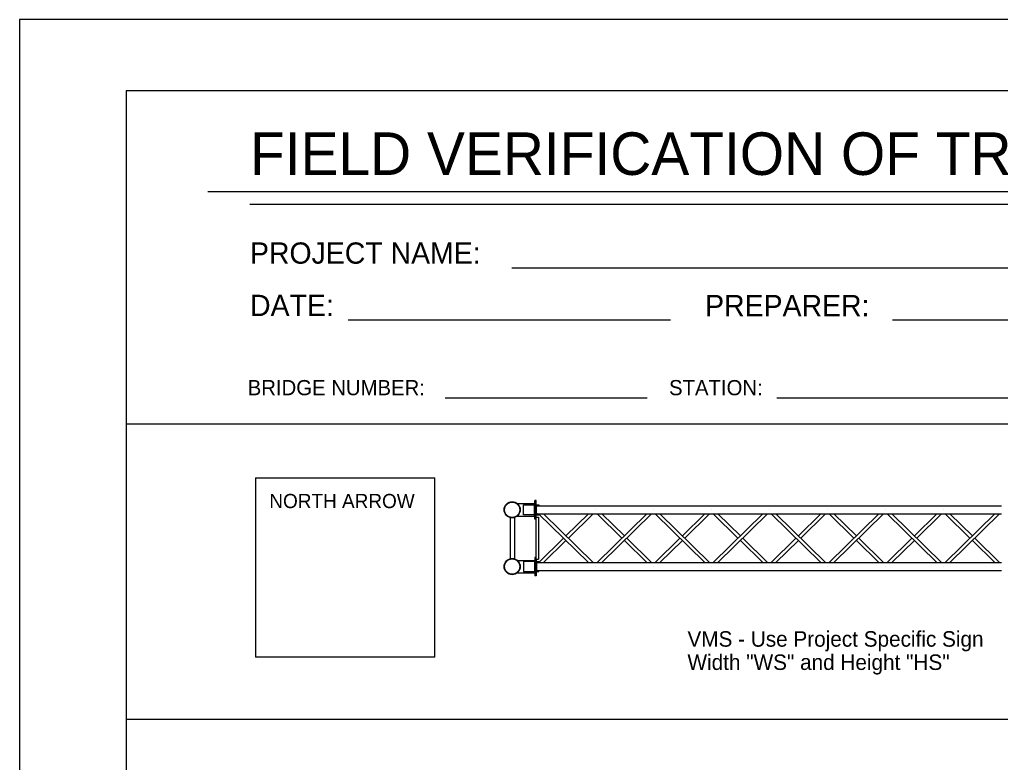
# Model space of a CAD drawing. Extents: x -100000 to -98300, y -100000 to -98900.
# Drawn here: x -100000 to -99310, y -99423 to -98900 of the extents above; entities that cross this region are included whole.
import ezdxf

# ---------------------------------------------------------------- set-up
doc = ezdxf.new("R2010")
doc.units = 0
for name, color, linetype in [('#plot_shape', 7, 'Continuous'), ('Level 50', 7, 'Continuous'), ('Level 51', 7, 'Continuous'), ('Level 53', 7, 'Continuous'), ('Level 8', 7, 'Continuous'), ('P_ODOT_PLAN_Border', 7, 'Continuous')]:
    doc.layers.add(name, color=color, linetype=linetype)

msp = doc.modelspace()

# ---------------------------------------------------------------- linework, layer by layer
at = {"layer": '#plot_shape'}
msp.add_lwpolyline([(-100000, -100000), (-98300, -100000), (-98300, -98900), (-100000, -98900)], close=True, dxfattribs=at)
at = {"layer": 'Level 50'}
for p, q in [((-99594.67, -99244.93), (-99594.67, -99244.93)), ((-99553.84, -99244.93), (-99553.84, -99244.93)), ((-99513.02, -99244.93), (-99513.02, -99244.93)), ((-99472.2, -99244.93), (-99472.2, -99244.93)), ((-99431.37, -99244.93), (-99431.37, -99244.93)), ((-99390.55, -99244.93), (-99390.55, -99244.93)), ((-99349.73, -99244.93), (-99349.73, -99244.93)), ((-99594.67, -99284.85), (-99594.67, -99284.85)), ((-99553.84, -99284.85), (-99553.84, -99284.85)), ((-99513.02, -99284.85), (-99513.02, -99284.85)), ((-99472.2, -99284.85), (-99472.2, -99284.85)), ((-99431.37, -99284.85), (-99431.37, -99284.85)), ((-99390.55, -99284.85), (-99390.55, -99284.85)), ((-99349.73, -99284.85), (-99349.73, -99284.85))]:
    msp.add_line(p, q, dxfattribs=at)
at = {"layer": 'Level 51'}
for p, q in [((-98801.24, -99021.16), (-99867.51, -99021.16)), ((-98823.67, -99030.13), (-99837.84, -99030.13)), ((-99194.57, -99074.98), (-99653.58, -99074.98)), ((-99541.72, -99111.57), (-99768.7, -99111.57)), ((-98746.1, -99111.57), (-99385.53, -99111.57)), ((-99558.34, -99166.25), (-99700.44, -99166.25)), ((-99279.29, -99166.25), (-99466.9, -99166.25)), ((-99833.88, -99222.44), (-99833.88, -99348.69)), ((-99833.88, -99222.44), (-99707.62, -99222.44)), ((-99707.62, -99348.69), (-99707.62, -99222.44)), ((-99707.62, -99348.69), (-99833.88, -99348.69))]:
    msp.add_line(p, q, dxfattribs=at)
at = {"layer": 'Level 53'}
for p, q in [((-99925, -99184.41), (-98325, -99184.41)), ((-99649.58, -99240.48), (-99637.52, -99240.48)), ((-99645.33, -99241.36), (-99637.71, -99241.36)), ((-99645.33, -99248.42), (-99645.33, -99241.36)), ((-99637.52, -99249.26), (-99637.52, -99240.48)), ((-99637.26, -99251.39), (-99637.26, -99238.39)), ((-99636.38, -99238.4), (-99637.26, -99238.4)), ((-99636.38, -99250.18), (-99636.38, -99238.4)), ((-99636.38, -99242.07), (-99308.9, -99242.07)), ((-99636.36, -99241.37), (-99634.38, -99241.37)), ((-99635.88, -99241.92), (-99634.38, -99241.63)), ((-99634.38, -99241.37), (-99634.38, -99241.63)), ((-99637.67, -99248.42), (-99645.33, -99248.42)), ((-99636.36, -99248.42), (-99634.38, -99248.42)), ((-99636.14, -99247.38), (-99636.14, -99242.4)), ((-99635.97, -99247.78), (-99308.9, -99247.78)), ((-99635.88, -99247.87), (-99634.38, -99248.15)), ((-99634.65, -99247.73), (-99599.61, -99282)), ((-99634.38, -99248.42), (-99634.38, -99248.15)), ((-99631.21, -99247.78), (-99596.21, -99282)), ((-99599.61, -99247.78), (-99615.41, -99263.23)), ((-99596.21, -99247.78), (-99613.71, -99264.89)), ((-99593.45, -99282), (-99558.46, -99247.78)), ((-99575.95, -99264.89), (-99593.45, -99247.78)), ((-99590.05, -99282), (-99555.06, -99247.78)), ((-99574.26, -99263.23), (-99590.05, -99247.78)), ((-99552.62, -99247.78), (-99517.63, -99282)), ((-99549.23, -99247.78), (-99514.24, -99282)), ((-99517.64, -99247.78), (-99533.43, -99263.23)), ((-99514.24, -99247.78), (-99531.73, -99264.89)), ((-99511.8, -99282), (-99476.81, -99247.78)), ((-99494.31, -99264.89), (-99511.8, -99247.78)), ((-99508.4, -99282), (-99473.41, -99247.78)), ((-99492.61, -99263.23), (-99508.4, -99247.78)), ((-99470.98, -99247.78), (-99435.99, -99282)), ((-99467.58, -99247.78), (-99432.59, -99282)), ((-99435.99, -99247.78), (-99451.78, -99263.23)), ((-99432.59, -99247.78), (-99450.08, -99264.89)), ((-99430.16, -99282), (-99395.17, -99247.78)), ((-99412.66, -99264.89), (-99430.16, -99247.78)), ((-99426.76, -99282), (-99391.77, -99247.78)), ((-99410.96, -99263.23), (-99426.76, -99247.78)), ((-99389.33, -99247.78), (-99354.34, -99282)), ((-99385.93, -99247.78), (-99350.94, -99282)), ((-99354.34, -99247.78), (-99370.14, -99263.22)), ((-99350.94, -99247.78), (-99368.44, -99264.89)), ((-99348.51, -99282), (-99313.52, -99247.78)), ((-99331.01, -99264.89), (-99348.51, -99247.78)), ((-99345.11, -99282), (-99310.12, -99247.78)), ((-99329.31, -99263.23), (-99345.11, -99247.78)), ((-99654.58, -99250.43), (-99654.58, -99279.3)), ((-99651.7, -99250.37), (-99651.7, -99279.36)), ((-99649.54, -99249.26), (-99637.52, -99249.26)), ((-99636.38, -99251.39), (-99637.26, -99251.39)), ((-99636.38, -99250.02), (-99634.7, -99250.02)), ((-99636.38, -99279.55), (-99636.38, -99250.02)), ((-99634.7, -99250.02), (-99634.7, -99279.71)), ((-99617.11, -99264.88), (-99634.6, -99282)), ((-99615.41, -99266.55), (-99631.21, -99282)), ((-99558.46, -99282), (-99574.26, -99266.55)), ((-99555.06, -99282), (-99572.55, -99264.89)), ((-99535.13, -99264.89), (-99552.62, -99282)), ((-99533.43, -99266.55), (-99549.23, -99282)), ((-99476.81, -99282), (-99492.61, -99266.55)), ((-99473.41, -99282), (-99490.91, -99264.89)), ((-99453.49, -99264.89), (-99470.98, -99282)), ((-99451.78, -99266.55), (-99467.58, -99282)), ((-99395.17, -99282), (-99410.96, -99266.55)), ((-99391.77, -99282), (-99409.26, -99264.89)), ((-99371.84, -99264.89), (-99389.33, -99282)), ((-99370.14, -99266.55), (-99385.94, -99282)), ((-99313.52, -99282), (-99329.31, -99266.55)), ((-99310.12, -99282), (-99327.61, -99264.89)), ((-99649.54, -99280.47), (-99637.52, -99280.47)), ((-99637.67, -99281.31), (-99645.33, -99281.31)), ((-99645.33, -99281.31), (-99645.33, -99288.37)), ((-99637.52, -99280.47), (-99637.52, -99289.25)), ((-99636.38, -99278.34), (-99637.26, -99278.34)), ((-99637.26, -99278.34), (-99637.26, -99291.34)), ((-99636.38, -99279.55), (-99636.38, -99289.86)), ((-99636.38, -99279.71), (-99634.7, -99279.71)), ((-99636.38, -99279.71), (-99636.38, -99291.34)), ((-99636.36, -99281.31), (-99634.38, -99281.31)), ((-99636.14, -99282), (-99308.9, -99282)), ((-99636.14, -99282.35), (-99636.14, -99287.33)), ((-99635.88, -99281.86), (-99634.38, -99281.58)), ((-99634.38, -99281.31), (-99634.38, -99281.58)), ((-99650.02, -99289.57), (-99648.68, -99288.17)), ((-99649.58, -99289.25), (-99637.52, -99289.25)), ((-99645.33, -99288.37), (-99637.71, -99288.37)), ((-99636.36, -99288.36), (-99634.38, -99288.36)), ((-99635.99, -99287.7), (-99308.9, -99287.7)), ((-99635.88, -99287.81), (-99634.38, -99288.1)), ((-99634.38, -99288.36), (-99634.38, -99288.1)), ((-99636.38, -99291.33), (-99637.26, -99291.33)), ((-99925, -99392.24), (-98325, -99392.24))]:
    msp.add_line(p, q, dxfattribs=at)
for centre, radius in [((-99653.25, -99244.88), 5.7), ((-99653.25, -99244.88), 5.35), ((-99653.25, -99284.85), 5.7), ((-99653.25, -99284.85), 5.35)]:
    msp.add_circle(centre, radius, dxfattribs=at)
for centre, start, end in [((-99635.33, -99242.52), 132.34812, 171.64782), ((-99635.33, -99247.26), 188.35218, 227.65188), ((-99635.33, -99282.47), 132.34812, 171.64782), ((-99635.33, -99287.21), 188.35218, 227.65188)]:
    msp.add_arc(centre, 0.819, start, end, dxfattribs=at)
for centre, start_param, end_param in [((-99637.71, -99240.88), 3.141593, 4.712389), ((-99637.71, -99248.89), 4.712389, 6.283185), ((-99637.71, -99280.84), 3.141593, 4.712389), ((-99637.71, -99288.85), 4.712389, 6.283185)]:
    msp.add_ellipse(centre, major_axis=(0, 0.484), ratio=0.990099, start_param=start_param, end_param=end_param, dxfattribs=at)
at = {"layer": 'P_ODOT_PLAN_Border'}
msp.add_lwpolyline([(-99925, -99950), (-98325, -99950), (-98325, -98950), (-99925, -98950)], close=True, dxfattribs=at)

# ---------------------------------------------------------------- texts
at = {"layer": 'Level 50'}
for s, height, p in [('FIELD VERIFICATION OF TRUSS VMS BRIDGE', 29.9432, (-99837.84, -99009.29)), ('PROJECT NAME:', 14.9716, (-99837.84, -99071.74)), ('DATE:', 14.972, (-99837.77, -99108.55)), ('PREPARER:', 14.972, (-99517.44, -99108.69)), ('BRIDGE NUMBER:', 10.6942, (-99839.42, -99164.29)), ('STATION:', 10.694, (-99542.83, -99164.29)), ('NORTH ARROW', 9.9811, (-99824.2, -99243.7))]:
    msp.add_text(s, height=height, dxfattribs=at).set_placement(p)
at = {"layer": 'Level 8'}
for s, p in [('VMS - Use Project Specific Sign', (-99529.85, -99341.22)), ('Width "WS" and Height "HS"', (-99529.85, -99357.59))]:
    msp.add_text(s, height=10.9122, dxfattribs=at).set_placement(p)

doc.saveas('drawing.dxf')
